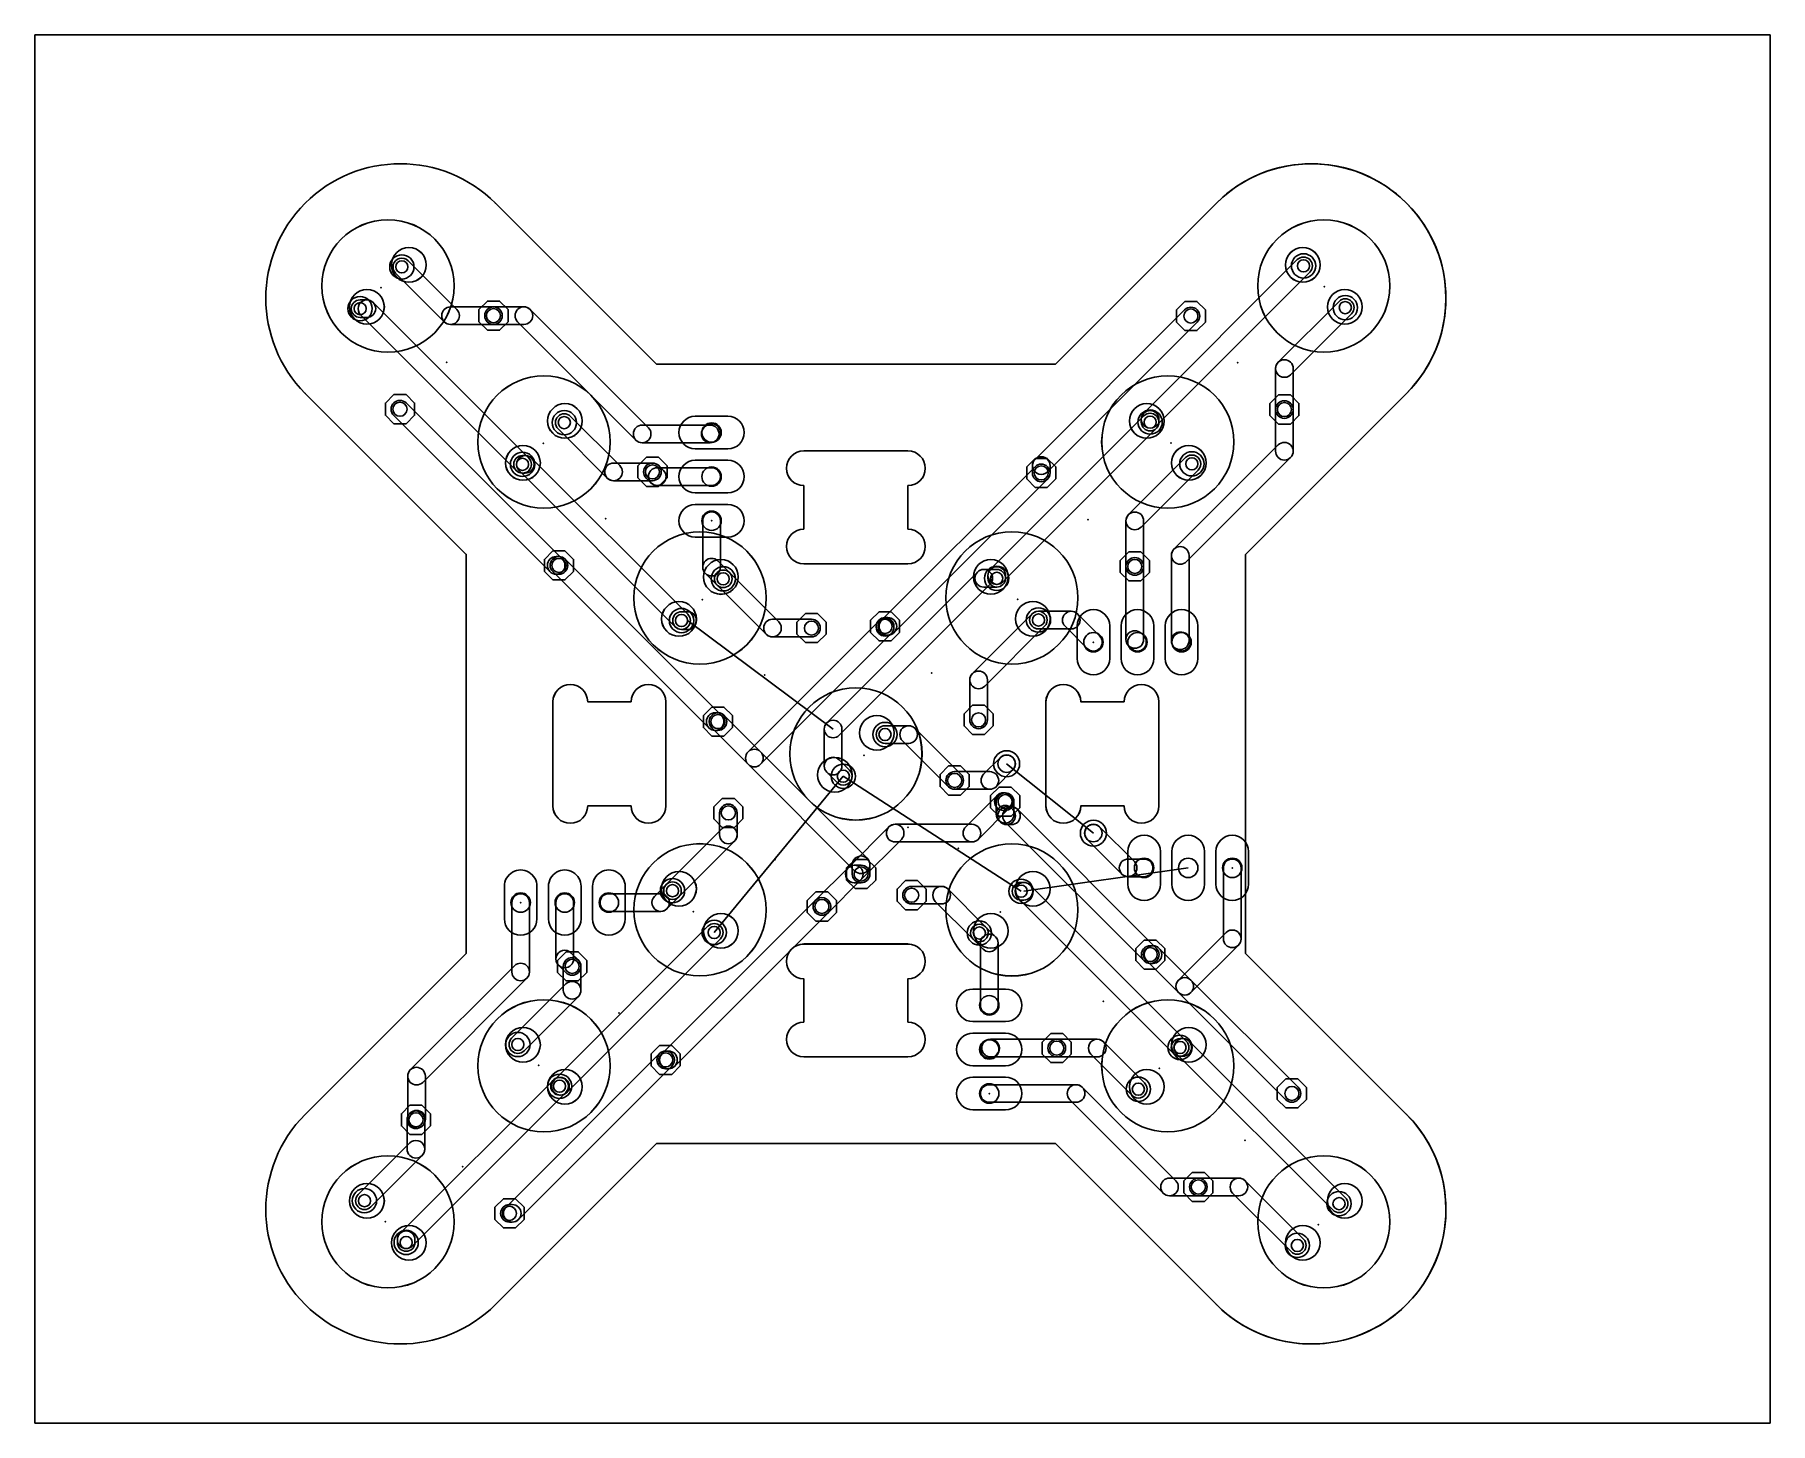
# Model space of a CAD drawing. Extents: x 0 to 100, y 0 to 80.
import ezdxf

# ---------------------------------------------------------------- set-up
doc = ezdxf.new("R2010")
doc.units = 0
for name, color, linetype in [('16', 175, 'CONTINUOUS'), ('17', 82, 'CONTINUOUS'), ('18', 82, 'CONTINUOUS'), ('19', 53, 'CONTINUOUS'), ('20', 7, 'CONTINUOUS'), ('23', 7, 'CONTINUOUS'), ('44', 253, 'CONTINUOUS')]:
    doc.layers.add(name, color=color, linetype=linetype)

# ---------------------------------------------------------------- blocks, each defined once
blk = doc.blocks.new('LONGP100')
blk.add_lwpolyline([(-0.5, -0.5), (0.5, -0.5, 1), (0.5, 0.5), (-0.5, 0.5, 1)], format="xyb", close=True)
blk = doc.blocks.new('ROUNDP')
blk.add_circle((0, 0), 0.5)
blk = doc.blocks.new('OCTAGONP')
blk.add_lwpolyline([(-0.5, -0.2071), (-0.5, 0.2071), (-0.2071, 0.5), (0.2071, 0.5), (0.5, 0.2071), (0.5, -0.2071), (0.2071, -0.5), (-0.2071, -0.5)], close=True)
blk = doc.blocks.new('ROUNDV')
blk.add_circle((0, 0), 0.5)

msp = doc.modelspace()

# ---------------------------------------------------------------- linework, layer by layer
at = {"layer": '16'}
for points in [[(20.7929, 66.2629), (23.6009, 63.4549, 1), (24.3193, 64.1733), (21.5113, 66.9813, 1)], [(72.7487, 67.0413), (63.9087, 58.2013, 1), (64.6271, 57.4829), (73.4671, 66.3229, 1)], [(18.7479, 63.7099), (19.1379, 63.7099, 1), (19.1379, 64.7259), (18.7479, 64.7259, 1)], [(18.7787, 63.8587), (27.7487, 54.8887, 1), (28.4671, 55.6071), (19.4971, 64.5771, 1)], [(23.9601, 63.3061), (26.4341, 63.3061, 1), (26.4341, 64.3221), (23.9601, 64.3221, 1)], [(26.4341, 63.3061), (28.1859, 63.3061, 1), (28.1859, 64.3221), (26.4341, 64.3221, 1)], [(27.8267, 63.4549), (34.6408, 56.6408, 1), (35.3592, 57.3592), (28.5451, 64.1733, 1)], [(66.2567, 64.1533), (57.6367, 55.5333, 1), (58.3551, 54.8149), (66.9751, 63.4349, 1)], [(75.1529, 64.6371), (71.6449, 61.1291, 1), (72.3633, 60.4107), (75.8713, 63.9187, 1)], [(71.4961, 60.7699), (71.4961, 58.4059, 1), (72.5121, 58.4059), (72.5121, 60.7699, 1)], [(30.4051, 49.7851), (21.4051, 58.7851, 1), (20.6867, 58.0667), (29.6867, 49.0667, 1)], [(30.1529, 57.2929), (32.9909, 54.4549, 1), (33.7093, 55.1733), (30.8713, 58.0113, 1)], [(63.9087, 58.0413), (55.0687, 49.2013, 1), (55.7871, 48.4829), (64.6271, 57.3229, 1)], [(63.7599, 57.8421), (63.7599, 57.6821, 1), (64.7759, 57.6821), (64.7759, 57.8421, 1)], [(71.4961, 58.4059), (71.4961, 56.0041, 1), (72.5121, 56.0041), (72.5121, 58.4059, 1)], [(35, 56.492), (38.92, 56.492, 1), (38.92, 57.508), (35, 57.508, 1)], [(39.2792, 56.6408), (39.3592, 56.7208, 1), (38.6408, 57.4392), (38.5608, 57.3592, 1)], [(71.6449, 56.3633), (65.6408, 50.3592, 1), (66.3592, 49.6408), (72.3633, 55.6449, 1)], [(28.1079, 54.7399), (28.2679, 54.7399, 1), (28.2679, 55.7559), (28.1079, 55.7559, 1)], [(27.9087, 54.8887), (36.9087, 45.8887, 1), (37.6271, 46.6071), (28.6271, 55.6071, 1)], [(35.5941, 55.3221), (33.3501, 55.3221, 1), (33.3501, 54.3061), (35.5941, 54.3061, 1)], [(36.2274, 54.8992), (35.9533, 55.1733, 1), (35.2349, 54.4549), (35.5089, 54.1808, 1)], [(39, 55.048), (35.8681, 55.048, 1), (35.8681, 54.032), (39, 54.032, 1)], [(57.6367, 55.1133), (48.7967, 46.2733, 1), (49.5151, 45.5549), (58.3551, 54.3949, 1)], [(57.4879, 55.1741), (57.4879, 54.7541, 1), (58.5039, 54.7541), (58.5039, 55.1741, 1)], [(66.3129, 55.6371), (63.0249, 52.3491, 1), (63.7433, 51.6307), (67.0313, 54.9187, 1)], [(38.492, 52), (38.492, 49.3242, 1), (39.508, 49.3242), (39.508, 52, 1)], [(62.8761, 51.9899), (62.8761, 49.3659, 1), (63.8921, 49.3659), (63.8921, 51.9899, 1)], [(65.492, 50), (65.492, 45.08, 1), (66.508, 45.08), (66.508, 50, 1)], [(30.2059, 49.9339), (30.0459, 49.9339, 1), (30.0459, 48.9179), (30.2059, 48.9179, 1)], [(39.5651, 40.7851), (30.5651, 49.7851, 1), (29.8467, 49.0667), (38.8467, 40.0667, 1)], [(38.6408, 48.965), (39.3129, 48.2929, 1), (40.0313, 49.0113), (39.3592, 49.6834, 1)], [(39.3129, 48.2929), (42.1509, 45.4549, 1), (42.8693, 46.1733), (40.0313, 49.0113, 1)], [(54.3229, 49.0413), (45.6408, 40.3592, 1), (46.3592, 39.6408), (55.0413, 48.3229, 1)], [(55.4279, 49.1901), (54.6821, 49.1901, 1), (54.6821, 48.1741), (55.4279, 48.1741, 1)], [(54.9199, 48.8421), (54.9199, 48.6821, 1), (55.9359, 48.6821), (55.9359, 48.8421, 1)], [(62.8761, 49.3659), (62.8761, 45.1559, 1), (63.8921, 45.1559), (63.8921, 49.3659, 1)], [(37.2679, 45.7399), (37.6179, 45.7399, 1), (37.6179, 46.7559), (37.2679, 46.7559, 1)], [(48.6367, 46.2186), (41.105, 38.6869, 1), (41.8234, 37.9685), (49.3551, 45.5002, 1)], [(42.5101, 45.3061), (44.7541, 45.3061, 1), (44.7541, 46.3221), (42.5101, 46.3221, 1)], [(49.1559, 46.4221), (48.9959, 46.4221, 1), (48.9959, 45.4061), (49.1559, 45.4061, 1)], [(48.4879, 45.9141), (48.4879, 45.8594, 1), (49.5039, 45.8594), (49.5039, 45.9141, 1)], [(54.7433, 42.4707), (58.1913, 45.9187, 1), (57.4729, 46.6371), (54.0249, 43.1891, 1)], [(57.8321, 45.7699), (59.7221, 45.7699, 1), (59.7221, 46.7859), (57.8321, 46.7859, 1)], [(59.3629, 45.9187), (60.6408, 44.6408, 1), (61.3592, 45.3592), (60.0813, 46.6371, 1)], [(63.0249, 44.7967), (63.1808, 44.6408, 1), (63.8992, 45.3592), (63.7433, 45.5151, 1)], [(65.6408, 44.7208), (65.7208, 44.6408, 1), (66.4392, 45.3592), (66.3592, 45.4392, 1)], [(53.8761, 42.8299), (53.8761, 40.5259, 1), (54.8921, 40.5259), (54.8921, 42.8299, 1)], [(39.3659, 40.9339), (39.2059, 40.9339, 1), (39.2059, 39.9179), (39.3659, 39.9179, 1)], [(41.8234, 38.6869), (39.7251, 40.7851, 1), (39.0067, 40.0667), (41.105, 37.9685, 1)], [(45.492, 40), (45.492, 37.8658, 1), (46.508, 37.8658), (46.508, 40, 1)], [(50.3561, 40.1901), (48.9921, 40.1901, 1), (48.9921, 39.1741), (50.3561, 39.1741, 1)], [(49.9969, 39.3229), (52.6449, 36.6749, 1), (53.3633, 37.3933), (50.7153, 40.0413, 1)], [(41.105, 37.9685), (47.2567, 31.8167, 1), (47.9751, 32.5351), (41.8234, 38.6869, 1)], [(45.6408, 37.5066), (46.2287, 36.9187, 1), (46.9471, 37.6371), (46.3592, 38.225, 1)], [(55.3933, 36.6749), (56.3592, 37.6408, 1), (55.6408, 38.3592), (54.6749, 37.3933, 1)], [(53.0041, 36.5261), (55.0341, 36.5261, 1), (55.0341, 37.5421), (53.0041, 37.5421, 1)], [(55.4549, 36.1733), (53.6408, 34.3592, 1), (54.3592, 33.6408), (56.1733, 35.4549, 1)], [(55.9141, 36.3221), (55.8141, 36.3221, 1), (55.8141, 35.3061), (55.9141, 35.3061, 1)], [(56.4221, 35.0859), (56.4221, 35.8141, 1), (55.4061, 35.8141), (55.4061, 35.0859, 1)], [(40.4739, 33.9001), (40.4739, 35.1641, 1), (39.4579, 35.1641), (39.4579, 33.9001, 1)], [(56.3592, 35.3592), (56.2733, 35.4451, 1), (55.5549, 34.7267), (55.6408, 34.6408, 1)], [(56.2782, 35.508), (56, 35.508, 1), (56, 34.492), (56.2782, 34.492, 1)], [(64.6333, 27.3633), (56.6374, 35.3592, 1), (55.9189, 34.6408), (63.9149, 26.6449, 1)], [(37.1071, 30.3229), (40.3251, 33.5409, 1), (39.6067, 34.2593), (36.3887, 31.0413, 1)], [(49.2189, 34.3592), (46.8649, 32.0051, 1), (47.5833, 31.2867), (49.9374, 33.6408, 1)], [(54, 34.508), (49.5782, 34.508, 1), (49.5782, 33.492), (54, 33.492, 1)], [(63.3592, 32.3592), (61.3592, 34.3592, 1), (60.6408, 33.6408), (62.6408, 31.6408, 1)], [(46.8649, 32.0051), (44.9949, 30.1351, 1), (45.7133, 29.4167), (47.5833, 31.2867, 1)], [(47.2241, 31.1379), (47.6159, 31.1379, 1), (47.6159, 32.1539), (47.2241, 32.1539, 1)], [(48.1239, 31.6459), (48.1239, 32.1759, 1), (47.1079, 32.1759), (47.1079, 31.6459, 1)], [(63.92, 32.508), (63, 32.508, 1), (63, 31.492), (63.92, 31.492, 1)], [(68.492, 32), (68.492, 27.9115, 1), (69.508, 27.9115), (69.508, 32, 1)], [(36.425, 29.6408), (37.1071, 30.3229, 1), (36.3887, 31.0413), (35.7066, 30.3592, 1)], [(56.9921, 31.1601), (56.8321, 31.1601, 1), (56.8321, 30.1441), (56.9921, 30.1441, 1)], [(66.3513, 22.0113), (57.3513, 31.0113, 1), (56.6329, 30.2929), (65.6329, 21.2929, 1)], [(27.492, 30), (27.492, 26, 1), (28.508, 26), (28.508, 30, 1)], [(30.032, 30), (30.032, 26.75, 1), (31.048, 26.75), (31.048, 30, 1)], [(33.08, 29.492), (36.0658, 29.492, 1), (36.0658, 30.508), (33.08, 30.508, 1)], [(36.8733, 20.5767), (45.7133, 29.4167, 1), (44.9949, 30.1351), (36.1549, 21.2951, 1)], [(52.2499, 30.9339), (50.5259, 30.9339, 1), (50.5259, 29.9179), (52.2499, 29.9179, 1)], [(54.7871, 28.6071), (52.6091, 30.7851, 1), (51.8907, 30.0667), (54.0687, 27.8887, 1)], [(30.6513, 19.0587), (39.5113, 27.9187, 1), (38.7929, 28.6371), (29.9329, 19.7771, 1)], [(55.3592, 28.035), (54.7871, 28.6071, 1), (54.0687, 27.8887), (54.6408, 27.3166, 1)], [(55.508, 24.08), (55.508, 27.6758, 1), (54.492, 27.6758), (54.492, 24.08, 1)], [(68.6408, 28.2707), (65.9041, 25.534, 1), (66.6226, 24.8156), (69.3592, 27.5522, 1)], [(30.1808, 26.3908), (30.6067, 25.9649, 1), (31.3251, 26.6833), (30.8992, 27.1092, 1)], [(64.4341, 27.5121), (64.2741, 27.5121, 1), (64.2741, 26.4961), (64.4341, 26.4961, 1)], [(66.6226, 25.534), (64.7933, 27.3633, 1), (64.0749, 26.6449), (65.9041, 24.8156, 1)], [(27.6408, 26.3592), (21.6408, 20.3592, 1), (22.3592, 19.6408), (28.3592, 25.6408, 1)], [(30.4579, 26.3241), (30.4579, 24.9501, 1), (31.4739, 24.9501), (31.4739, 26.3241, 1)], [(28.1971, 21.4629), (31.3251, 24.5909, 1), (30.6067, 25.3093), (27.4787, 22.1813, 1)], [(65.9041, 24.8156), (72.0749, 18.6449, 1), (72.7933, 19.3633), (66.6226, 25.534, 1)], [(54.7167, 21.9751), (54.6408, 21.8992, 1), (55.3592, 21.1808), (55.4351, 21.2567, 1)], [(58.8859, 22.1239), (55.0759, 22.1239, 1), (55.0759, 21.1079), (58.8859, 21.1079, 1)], [(61.2199, 22.1239), (58.8859, 22.1239, 1), (58.8859, 21.1079), (61.2199, 21.1079, 1)], [(63.9471, 19.6071), (61.5791, 21.9751, 1), (60.8607, 21.2567), (63.2287, 18.8887, 1)], [(66.1521, 22.1601), (65.9921, 22.1601, 1), (65.9921, 21.1441), (66.1521, 21.1441, 1)], [(75.5113, 13.0113), (66.5113, 22.0113, 1), (65.7929, 21.2929), (74.7929, 12.2929, 1)], [(27.8733, 11.7367), (36.7133, 20.5767, 1), (35.9949, 21.2951), (27.1549, 12.4551, 1)], [(36.3541, 20.4279), (36.5141, 20.4279, 1), (36.5141, 21.4439), (36.3541, 21.4439, 1)], [(21.492, 20), (21.492, 17.5182, 1), (22.508, 17.5182), (22.508, 20, 1)], [(21.7613, 10.2187), (30.6013, 19.0587, 1), (29.8829, 19.7771), (21.0429, 10.9371, 1)], [(30.2421, 18.9099), (30.2921, 18.9099, 1), (30.2921, 19.9259), (30.2421, 19.9259, 1)], [(60, 19.508), (55, 19.508, 1), (55, 18.492), (60, 18.492, 1)], [(65.7433, 13.9751), (60.3592, 19.3592, 1), (59.6408, 18.6408), (65.0249, 13.2567, 1)], [(21.6408, 17.8774), (21.6067, 17.8433, 1), (22.3251, 17.1249), (22.3592, 17.1589, 1)], [(21.4579, 17.4841), (21.4579, 15.7901, 1), (22.4739, 15.7901), (22.4739, 17.4841, 1)], [(19.3571, 12.4629), (22.3251, 15.4309, 1), (21.6067, 16.1493), (18.6387, 13.1813, 1)], [(67.0459, 14.1239), (65.3841, 14.1239, 1), (65.3841, 13.1079), (67.0459, 13.1079, 1)], [(69.3799, 14.1239), (67.0459, 14.1239, 1), (67.0459, 13.1079), (69.3799, 13.1079, 1)], [(73.1071, 10.6071), (69.7391, 13.9751, 1), (69.0207, 13.2567), (72.3887, 9.8887, 1)], [(27.3541, 11.5879), (27.5141, 11.5879, 1), (27.5141, 12.6039), (27.3541, 12.6039, 1)], [(20.8941, 10.5779), (20.8941, 10.4179, 1), (21.9101, 10.4179), (21.9101, 10.5779, 1)]]:
    msp.add_lwpolyline(points, format="xyb", close=True, dxfattribs=at)
at = {"layer": '19'}
for p, q in [((37.6179, 46.2479), (46, 40)), ((56, 38), (61, 34)), ((39.1521, 28.2779), (46.5879, 37.2779)), ((46.5879, 37.2779), (56.8321, 30.6521)), ((56.9921, 30.6521), (66.46, 32))]:
    msp.add_line(p, q, dxfattribs=at)
at = {"layer": '20'}
for p, q in [((100, 80), (0, 80)), ((0, 80), (0, 0)), ((100, 0), (100, 80)), ((0, 0), (100, 0))]:
    msp.add_line(p, q, dxfattribs=at)
for points in [[(26.5443, 70.294, 1), (26.545, 70.2947, 1), (15.5857, 59.3354, 1), (15.5864, 59.3361, -1)], [(79.0416, 59.3361, 1), (79.0423, 59.3354, 1), (68.083, 70.2947, 1), (68.0837, 70.294, -1)], [(26.5443, 70.294), (35.8189, 61.0195, 1), (35.8196, 61.0202), (26.545, 70.2947, 1)], [(58.8091, 61.0195), (68.0837, 70.294, 1), (68.083, 70.2947), (58.8084, 61.0202, 1)], [(35.8192, 61.0193), (58.8088, 61.0193, 1), (58.8088, 61.0203), (35.8192, 61.0203, 1)], [(24.861, 50.0615), (15.5864, 59.3361, 1), (15.5857, 59.3354), (24.8602, 50.0608, 1)], [(79.0416, 59.3361), (69.7671, 50.0615, 1), (69.7678, 50.0608), (79.0423, 59.3354, 1)], [(44.314, 56.0193, 1), (44.314, 56.0203, 1), (44.314, 54.0193, 1), (44.314, 54.0203, -1)], [(44.314, 56.0193), (50.314, 56.0193, 1), (50.314, 56.0203), (44.314, 56.0203, 1)], [(50.314, 54.0203, 1), (50.314, 54.0193, 1), (50.314, 56.0203, 1), (50.314, 56.0193, -1)], [(44.3145, 51.5198), (44.3145, 54.0198, 1), (44.3135, 54.0198), (44.3135, 51.5198, 1)], [(50.3135, 54.0198), (50.3135, 51.5198, 1), (50.3145, 51.5198), (50.3145, 54.0198, 1)], [(44.314, 51.5193, 1), (44.314, 51.5203, 1), (44.314, 49.5193, 1), (44.314, 49.5203, -1)], [(50.314, 49.5203, 1), (50.314, 49.5193, 1), (50.314, 51.5203, 1), (50.314, 51.5193, -1)], [(24.8611, 27.0716), (24.8611, 50.0612, 1), (24.8601, 50.0612), (24.8601, 27.0716, 1)], [(69.7669, 50.0612), (69.7669, 27.0716, 1), (69.7679, 27.0716), (69.7679, 50.0612, 1)], [(50.314, 49.5203), (44.314, 49.5203, 1), (44.314, 49.5193), (50.314, 49.5193, 1)], [(31.8601, 41.5664, 1), (31.8611, 41.5664, 1), (29.8601, 41.5664, 1), (29.8611, 41.5664, -1)], [(36.3601, 41.5664, 1), (36.3611, 41.5664, 1), (34.3601, 41.5664, 1), (34.3611, 41.5664, -1)], [(60.2669, 41.5664, 1), (60.2679, 41.5664, 1), (58.2669, 41.5664, 1), (58.2679, 41.5664, -1)], [(64.7669, 41.5664, 1), (64.7679, 41.5664, 1), (62.7669, 41.5664, 1), (62.7679, 41.5664, -1)], [(29.8611, 35.5664), (29.8611, 41.5664, 1), (29.8601, 41.5664), (29.8601, 35.5664, 1)], [(31.8606, 41.5659), (34.3606, 41.5659, 1), (34.3606, 41.5669), (31.8606, 41.5669, 1)], [(36.3601, 41.5664), (36.3601, 35.5664, 1), (36.3611, 35.5664), (36.3611, 41.5664, 1)], [(58.2669, 41.5664), (58.2669, 35.5664, 1), (58.2679, 35.5664), (58.2679, 41.5664, 1)], [(62.7674, 41.5669), (60.2674, 41.5669, 1), (60.2674, 41.5659), (62.7674, 41.5659, 1)], [(64.7679, 35.5664), (64.7679, 41.5664, 1), (64.7669, 41.5664), (64.7669, 35.5664, 1)], [(29.8611, 35.5664, 1), (29.8601, 35.5664, 1), (31.8611, 35.5664, 1), (31.8601, 35.5664, -1)], [(34.3606, 35.5669), (31.8606, 35.5669, 1), (31.8606, 35.5659), (34.3606, 35.5659, 1)], [(34.3611, 35.5664, 1), (34.3601, 35.5664, 1), (36.3611, 35.5664, 1), (36.3601, 35.5664, -1)], [(58.2679, 35.5664, 1), (58.2669, 35.5664, 1), (60.2679, 35.5664, 1), (60.2669, 35.5664, -1)], [(60.2674, 35.5659), (62.7674, 35.5659, 1), (62.7674, 35.5669), (60.2674, 35.5669, 1)], [(62.7679, 35.5664, 1), (62.7669, 35.5664, 1), (64.7679, 35.5664, 1), (64.7669, 35.5664, -1)], [(15.5864, 17.7967), (24.861, 27.0713, 1), (24.8602, 27.072), (15.5857, 17.7974, 1)], [(44.314, 27.6125, 1), (44.314, 27.6135, 1), (44.314, 25.6125, 1), (44.314, 25.6135, -1)], [(50.314, 27.6135), (44.314, 27.6135, 1), (44.314, 27.6125), (50.314, 27.6125, 1)], [(50.314, 25.6135, 1), (50.314, 25.6125, 1), (50.314, 27.6135, 1), (50.314, 27.6125, -1)], [(69.7671, 27.0713), (79.0416, 17.7967, 1), (79.0423, 17.7974), (69.7678, 27.072, 1)], [(44.3135, 25.613), (44.3135, 23.113, 1), (44.3145, 23.113), (44.3145, 25.613, 1)], [(50.3145, 23.113), (50.3145, 25.613, 1), (50.3135, 25.613), (50.3135, 23.113, 1)], [(44.314, 23.1125, 1), (44.314, 23.1135, 1), (44.314, 21.1125, 1), (44.314, 21.1135, -1)], [(50.314, 21.1135, 1), (50.314, 21.1125, 1), (50.314, 23.1135, 1), (50.314, 23.1125, -1)], [(44.314, 21.1125), (50.314, 21.1125, 1), (50.314, 21.1135), (44.314, 21.1135, 1)], [(15.5864, 17.7967, 1), (15.5857, 17.7974, 1), (26.545, 6.8381, 1), (26.5443, 6.8388, -1)], [(68.0837, 6.8388, 1), (68.083, 6.8381, 1), (79.0423, 17.7974, 1), (79.0416, 17.7967, -1)], [(35.8189, 16.1134), (26.5443, 6.8388, 1), (26.545, 6.8381), (35.8196, 16.1126, 1)], [(58.8088, 16.1135), (35.8192, 16.1135, 1), (35.8192, 16.1125), (58.8088, 16.1125, 1)], [(68.0837, 6.8388), (58.8091, 16.1134, 1), (58.8084, 16.1126), (68.083, 6.8381, 1)]]:
    msp.add_lwpolyline(points, format="xyb", close=True, dxfattribs=at)
for centre, radius in [((20.3536, 65.5268), 3.8105), ((20.3536, 65.5268), 3.8095), ((74.2744, 65.5268), 3.8105), ((74.2744, 65.5268), 3.8095), ((21.5628, 66.7359), 1.0005), ((21.5628, 66.7359), 0.9995), ((73.0652, 66.7359), 1.0005), ((73.0652, 66.7359), 0.9995), ((19.1445, 64.3176), 1.0005), ((19.1445, 64.3176), 0.9995), ((75.4835, 64.3176), 1.0005), ((75.4835, 64.3176), 0.9995), ((29.3424, 56.538), 3.8105), ((29.3424, 56.538), 3.8095), ((65.2856, 56.538), 3.8105), ((65.2856, 56.538), 3.8095), ((30.5516, 57.7471), 1.0005), ((30.5516, 57.7471), 0.9995), ((64.0764, 57.7471), 1.0005), ((64.0764, 57.7471), 0.9995), ((28.1333, 55.3288), 1.0005), ((28.1333, 55.3288), 0.9995), ((66.4947, 55.3288), 1.0005), ((66.4947, 55.3288), 0.9995), ((38.3312, 47.5492), 3.8105), ((38.3312, 47.5492), 3.8095), ((56.3013, 47.5537), 3.8105), ((56.3013, 47.5537), 3.8095), ((39.5404, 48.7583), 1.0005), ((39.5404, 48.7583), 0.9995), ((55.0921, 48.7629), 1.0005), ((55.0921, 48.7629), 0.9995), ((37.1221, 46.34), 1.0005), ((37.1221, 46.34), 0.9995), ((57.5105, 46.3445), 1.0005), ((57.5105, 46.3445), 0.9995), ((47.314, 38.5664), 3.8105), ((47.314, 38.5664), 3.8095), ((48.5232, 39.7756), 1.0005), ((48.5232, 39.7756), 0.9995), ((46.1048, 37.3573), 1.0005), ((46.1048, 37.3573), 0.9995), ((38.3312, 29.5836), 3.8105), ((38.3312, 29.5836), 3.8095), ((56.3013, 29.5791), 3.8105), ((56.3013, 29.5791), 3.8095), ((37.1221, 30.7928), 1.0005), ((37.1221, 30.7928), 0.9995), ((57.5105, 30.7883), 1.0005), ((57.5105, 30.7883), 0.9995), ((39.5404, 28.3745), 1.0005), ((39.5404, 28.3745), 0.9995), ((55.0921, 28.37), 1.0005), ((55.0921, 28.37), 0.9995), ((29.3424, 20.5948), 3.8105), ((29.3424, 20.5948), 3.8095), ((65.2856, 20.5948), 3.8105), ((65.2856, 20.5948), 3.8095), ((28.1333, 21.804), 1.0005), ((28.1333, 21.804), 0.9995), ((66.4947, 21.804), 1.0005), ((66.4947, 21.804), 0.9995), ((30.5516, 19.3857), 1.0005), ((30.5516, 19.3857), 0.9995), ((64.0764, 19.3857), 1.0005), ((64.0764, 19.3857), 0.9995), ((20.3536, 11.606), 3.8105), ((20.3536, 11.606), 3.8095), ((74.2744, 11.606), 3.8105), ((74.2744, 11.606), 3.8095), ((19.1445, 12.8152), 1.0005), ((19.1445, 12.8152), 0.9995), ((75.4835, 12.8152), 1.0005), ((75.4835, 12.8152), 0.9995), ((21.5628, 10.3969), 1.0005), ((21.5628, 10.3969), 0.9995), ((73.0652, 10.3969), 1.0005), ((73.0652, 10.3969), 0.9995)]:
    msp.add_circle(centre, radius, dxfattribs=at)
at = {"layer": '23'}
for p in [(19.95, 65.42), (74.31, 65.48), (23.74, 61.12), (69.31, 61.1), (29.31, 56.45), (65.47, 56.48), (32.9, 52.12), (39, 52), (60.69, 52.06), (38.47, 47.45), (56.63, 47.48), (61, 45), (42.06, 43.12), (51.69, 43.22), (47.79, 38.48), (50.31, 34.34), (53.22, 33.12), (42.66, 32.47), (69, 32), (28, 30), (37.95, 29.48), (55.63, 29.45), (61.58, 24.31), (33.66, 23.63), (29.04, 20.62), (64.79, 20.45), (55, 19), (69.74, 16.31), (24.66, 14.79), (20.2, 11.62), (73.95, 11.45)]:
    msp.add_point(p, dxfattribs=at)
at = {"layer": '44'}
for centre, radius in [((73.1079, 66.6821), 0.35), ((21.1521, 66.6221), 0.35), ((18.7479, 64.2179), 0.35), ((26.4341, 63.8141), 0.4064), ((66.6159, 63.7941), 0.4064), ((75.5121, 64.2779), 0.35), ((21.0459, 58.4259), 0.4064), ((30.5121, 57.6521), 0.35), ((64.2679, 57.6821), 0.35), ((72.0041, 58.4059), 0.4064), ((39, 57.08), 0.5588), ((28.1079, 55.2479), 0.35), ((35.5941, 54.8141), 0.4064), ((39, 54.54), 0.5588), ((57.9959, 54.7541), 0.4064), ((66.6721, 55.2779), 0.35), ((39, 52), 0.5588), ((30.2059, 49.4259), 0.4064), ((39.6721, 48.6521), 0.35), ((55.4279, 48.6821), 0.35), ((63.3841, 49.3659), 0.4064), ((37.2679, 46.2479), 0.35), ((44.7541, 45.8141), 0.4064), ((48.9959, 45.9141), 0.4064), ((57.8321, 46.2779), 0.35), ((61, 45), 0.5588), ((63.54, 45), 0.5588), ((66.08, 45), 0.5588), ((39.3659, 40.4259), 0.4064), ((48.9921, 39.6821), 0.35), ((54.3841, 40.5259), 0.4064), ((56, 38), 0.5), ((46.5879, 37.2779), 0.35), ((53.0041, 37.0341), 0.4064), ((55.9141, 35.8141), 0.4064), ((39.9659, 35.1641), 0.4064), ((61, 34), 0.5), ((47.6159, 31.6459), 0.4064), ((63.92, 32), 0.5588), ((66.46, 32), 0.5588), ((69, 32), 0.5588), ((36.7479, 30.6821), 0.35), ((56.8321, 30.6521), 0.35), ((28, 30), 0.5588), ((30.54, 30), 0.5588), ((33.08, 30), 0.5588), ((45.3541, 29.7759), 0.4064), ((50.5259, 30.4259), 0.4064), ((39.1521, 28.2779), 0.35), ((54.4279, 28.2479), 0.35), ((64.2741, 27.0041), 0.4064), ((30.9659, 26.3241), 0.4064), ((55, 24.08), 0.5588), ((27.8379, 21.8221), 0.35), ((55, 21.54), 0.5588), ((58.8859, 21.6159), 0.4064), ((65.9921, 21.6521), 0.35), ((36.3541, 20.9359), 0.4064), ((30.2421, 19.4179), 0.35), ((55, 19), 0.5588), ((63.5879, 19.2479), 0.35), ((72.4341, 19.0041), 0.4064), ((21.9659, 17.4841), 0.4064), ((67.0459, 13.6159), 0.4064), ((18.9979, 12.8221), 0.35), ((75.1521, 12.6521), 0.35), ((27.3541, 12.0959), 0.4064), ((21.4021, 10.4179), 0.35), ((72.7479, 10.2479), 0.35)]:
    msp.add_circle(centre, radius, dxfattribs=at)

# ---------------------------------------------------------------- block references
at = {"layer": '17'}
for name, p, xscale, yscale, rotation in [('ROUNDP', (21.1521, 66.6221), 1.4, 1.4, 45), ('ROUNDP', (73.1079, 66.6821), 1.4, 1.4, 315), ('ROUNDP', (18.7479, 64.2179), 1.4, 1.4, 45), ('ROUNDP', (75.5121, 64.2779), 1.4, 1.4, 315), ('OCTAGONP', (26.4341, 63.8141), 1.6764, 1.6764, 45), ('OCTAGONP', (66.6159, 63.7941), 1.6764, 1.6764, 315), ('OCTAGONP', (21.0459, 58.4259), 1.6764, 1.6764, 45), ('OCTAGONP', (72.0041, 58.4059), 1.6764, 1.6764, 315), ('ROUNDP', (30.5121, 57.6521), 1.4, 1.4, 45), ('LONGP100', (39, 57.08), 1.8796, 1.8796, 180), ('ROUNDP', (64.2679, 57.6821), 1.4, 1.4, 315), ('ROUNDP', (28.1079, 55.2479), 1.4, 1.4, 45), ('ROUNDP', (66.6721, 55.2779), 1.4, 1.4, 315), ('OCTAGONP', (35.5941, 54.8141), 1.6764, 1.6764, 45), ('LONGP100', (39, 54.54), 1.8796, 1.8796, 180), ('OCTAGONP', (57.9959, 54.7541), 1.6764, 1.6764, 315), ('LONGP100', (39, 52), 1.8796, 1.8796, 180), ('OCTAGONP', (30.2059, 49.4259), 1.6764, 1.6764, 45), ('OCTAGONP', (63.3841, 49.3659), 1.6764, 1.6764, 315), ('ROUNDP', (39.6721, 48.6521), 1.4, 1.4, 45), ('ROUNDP', (55.4279, 48.6821), 1.4, 1.4, 315), ('ROUNDP', (37.2679, 46.2479), 1.4, 1.4, 45), ('OCTAGONP', (48.9959, 45.9141), 1.6764, 1.6764, 315), ('ROUNDP', (57.8321, 46.2779), 1.4, 1.4, 315), ('OCTAGONP', (44.7541, 45.8141), 1.6764, 1.6764, 45), ('LONGP100', (61, 45), 1.8796, 1.8796, 90), ('LONGP100', (63.54, 45), 1.8796, 1.8796, 90), ('LONGP100', (66.08, 45), 1.8796, 1.8796, 90), ('OCTAGONP', (39.3659, 40.4259), 1.6764, 1.6764, 45), ('OCTAGONP', (54.3841, 40.5259), 1.6764, 1.6764, 315), ('ROUNDP', (48.9921, 39.6821), 1.4, 1.4, 45), ('ROUNDP', (46.5879, 37.2779), 1.4, 1.4, 45), ('OCTAGONP', (53.0041, 37.0341), 1.6764, 1.6764, 45), ('OCTAGONP', (39.9659, 35.1641), 1.6764, 1.6764, 135), ('OCTAGONP', (55.9141, 35.8141), 1.6764, 1.6764, 225), ('LONGP100', (63.92, 32), 1.8796, 1.8796, 270), ('LONGP100', (66.46, 32), 1.8796, 1.8796, 270), ('LONGP100', (69, 32), 1.8796, 1.8796, 270), ('OCTAGONP', (47.6159, 31.6459), 1.6764, 1.6764, 45), ('LONGP100', (28, 30), 1.8796, 1.8796, 90), ('LONGP100', (30.54, 30), 1.8796, 1.8796, 90), ('LONGP100', (33.08, 30), 1.8796, 1.8796, 90), ('ROUNDP', (36.7479, 30.6821), 1.4, 1.4, 135), ('OCTAGONP', (50.5259, 30.4259), 1.6764, 1.6764, 225), ('ROUNDP', (56.8321, 30.6521), 1.4, 1.4, 225), ('OCTAGONP', (45.3541, 29.7759), 1.6764, 1.6764, 135), ('ROUNDP', (39.1521, 28.2779), 1.4, 1.4, 135), ('ROUNDP', (54.4279, 28.2479), 1.4, 1.4, 225), ('OCTAGONP', (64.2741, 27.0041), 1.6764, 1.6764, 225), ('OCTAGONP', (30.9659, 26.3241), 1.6764, 1.6764, 135), ('LONGP100', (55, 24.08), 1.8796, 1.8796, 180), ('ROUNDP', (27.8379, 21.8221), 1.4, 1.4, 135), ('OCTAGONP', (36.3541, 20.9359), 1.6764, 1.6764, 135), ('LONGP100', (55, 21.54), 1.8796, 1.8796, 180), ('OCTAGONP', (58.8859, 21.6159), 1.6764, 1.6764, 225), ('ROUNDP', (65.9921, 21.6521), 1.4, 1.4, 225), ('ROUNDP', (30.2421, 19.4179), 1.4, 1.4, 135), ('ROUNDP', (63.5879, 19.2479), 1.4, 1.4, 225), ('OCTAGONP', (72.4341, 19.0041), 1.6764, 1.6764, 225), ('LONGP100', (55, 19), 1.8796, 1.8796, 180), ('OCTAGONP', (21.9659, 17.4841), 1.6764, 1.6764, 135), ('OCTAGONP', (67.0459, 13.6159), 1.6764, 1.6764, 225), ('ROUNDP', (18.9979, 12.8221), 1.4, 1.4, 135), ('OCTAGONP', (27.3541, 12.0959), 1.6764, 1.6764, 135), ('ROUNDP', (75.1521, 12.6521), 1.4, 1.4, 225), ('ROUNDP', (21.4021, 10.4179), 1.4, 1.4, 135), ('ROUNDP', (72.7479, 10.2479), 1.4, 1.4, 225)]:
    msp.add_blockref(name, p, dxfattribs=dict(at, xscale=xscale, yscale=yscale, rotation=rotation))
at = {"layer": '18', "xscale": 1.5, "yscale": 1.5}
for p in [(56, 38), (61, 34)]:
    msp.add_blockref('ROUNDV', p, dxfattribs=at)

doc.saveas('drawing.dxf')
